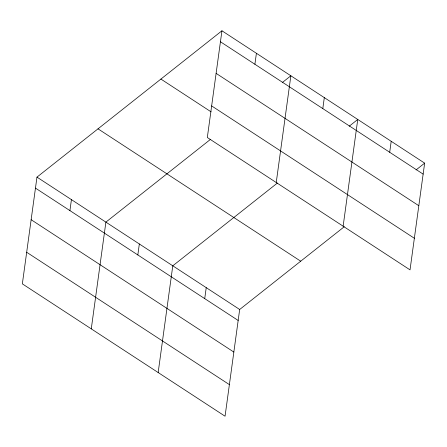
<?xml version="1.0" encoding="UTF-8"?>
<svg xmlns="http://www.w3.org/2000/svg" width="447" height="447" viewBox="0 0 447 447"><rect width="100%" height="100%" fill="white"/><g stroke="black" fill="none" stroke-linecap="round" stroke-linejoin="round"><path stroke-width="0.67" d="M221.941 30.782L207.324 137.514L410.028 269.871L424.65 163.138L221.941 30.782L36.972 177.129L22.35 283.862L225.059 416.218L239.676 309.486L344.257 226.746M69.928 210.61L71.431 199.63M91.272 328.863L105.889 222.131L210.47 139.386M137.832 254.952L139.335 243.967M158.165 372.541L172.782 265.809L277.363 183.069M204.726 298.63L206.229 287.65M254.902 64.262L256.405 53.282M276.24 182.516L290.863 75.783L282.297 82.561M322.807 108.604L324.31 97.625M343.134 226.193L357.756 119.461L349.191 126.238M389.7 152.282L391.203 141.302M416.084 169.916L424.65 163.138M220.438 41.761L423.147 174.118M216.108 73.358L418.817 205.715M211.649 105.917L414.358 238.273M160.903 79.074L211.129 111.873M98.01 128.837L300.719 261.193M36.972 177.129L239.676 309.486M35.464 188.109L238.173 320.465M31.139 219.706L233.842 352.063M26.68 252.264L229.384 384.621"/></g></svg>
